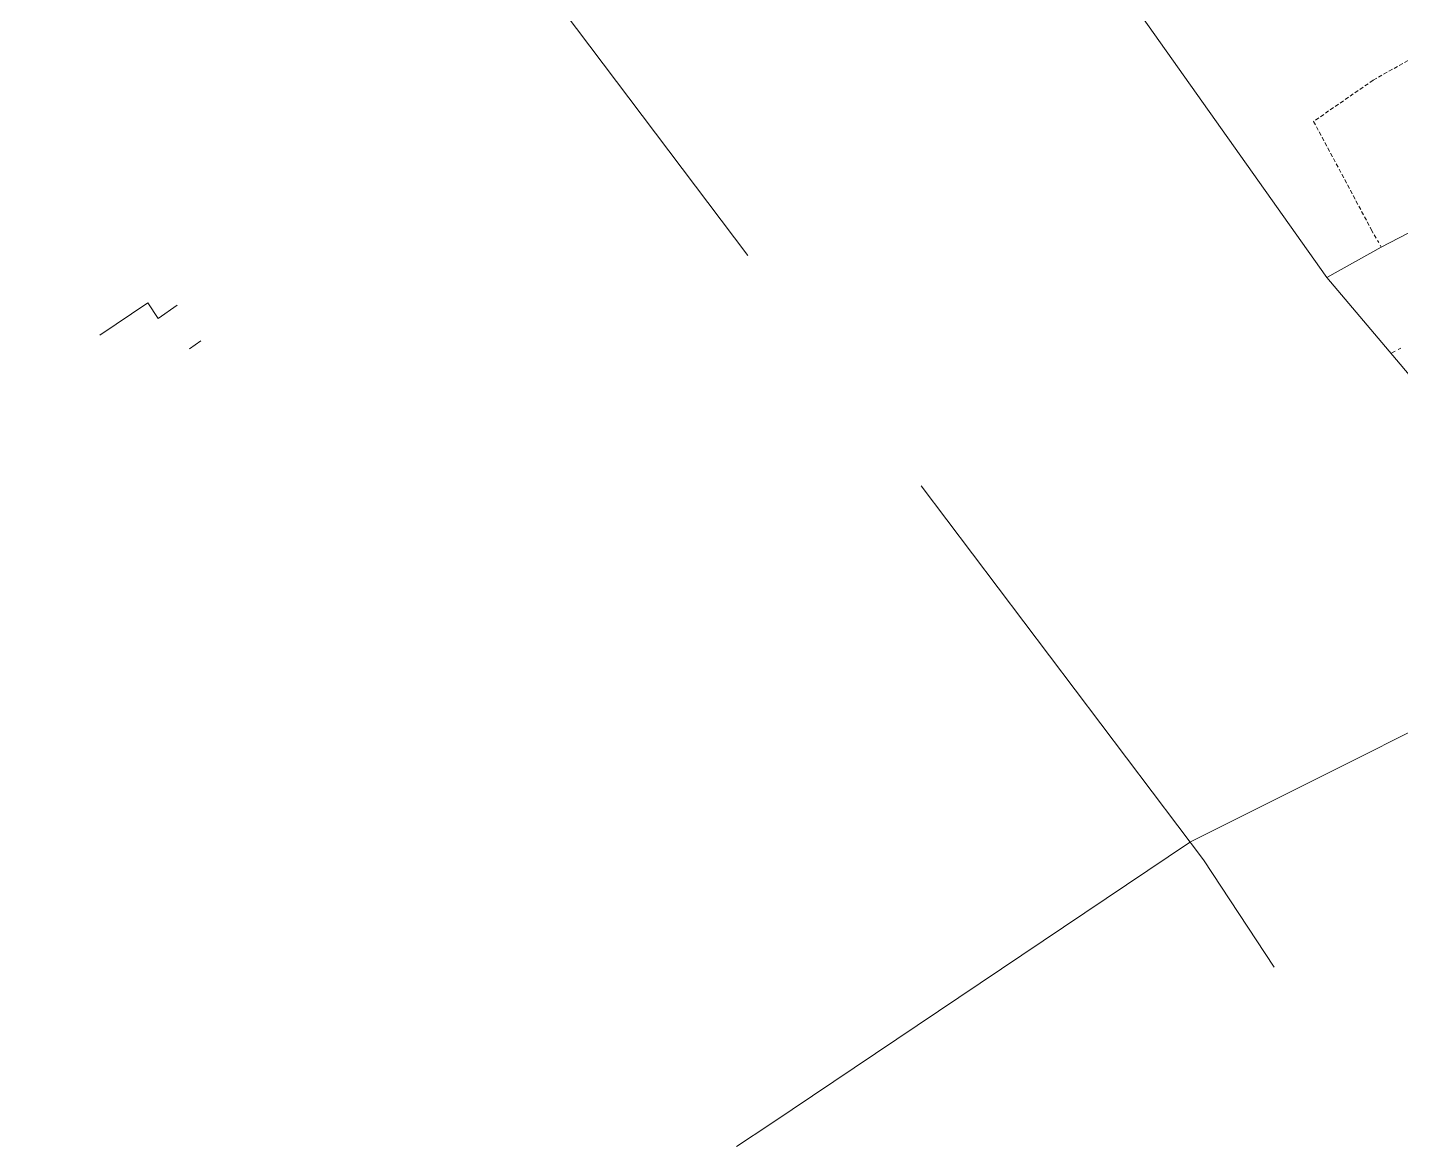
# Model space of a CAD drawing. Extents: x 601689 to 602595, y 1189742 to 1190763.
# Drawn here: x 602135.6 to 602221.5, y 1189918.7 to 1189988.7 of the extents above; entities that cross this region are included whole.
import ezdxf

# ---------------------------------------------------------------- set-up
doc = ezdxf.new("R2010")
doc.units = 0
doc.header["$MEASUREMENT"] = 0
doc.linetypes.add('HIDDEN', pattern=[0.375, 0.25, -0.125])
for name, color, linetype in [('10', 250, 'Continuous'), ('14', 7, 'Continuous'), ('31', 7, 'Continuous'), ('46', 7, 'Continuous'), ('CONSTRUCTION_CLASS', 7, 'Continuous')]:
    doc.layers.add(name, color=color, linetype=linetype)
doc.layers.get('0').off()
doc.styles.add('TXT', font='vnshx.shx')

# ---------------------------------------------------------------- blocks, each defined once
blk = doc.blocks.new('GH4')
at = {"color": 7, "linetype": 'Continuous', "lineweight": 0, "style": 'TXT'}
for s, p in [('Ki%%211m tra ng%%181y ......th%%184ng ...... n%%168m 2002', (-7.639, 2.16)), ('C%%172 quan ki%%211m tra: ', (-7.739, 1.16)), ('C%%171ng ty XNK v%%181 t%%173 v%%202n d%%222ch v%%244 %%167o %%174%%185c B%%182n %%174%%229', (-2.119, 1.11))]:
    blk.add_text(s, height=0.49996, dxfattribs=at).set_placement(p)
blk = doc.blocks.new('GHC')
at = {"color": 7, "linetype": 'Continuous', "lineweight": 0, "style": 'TXT'}
for s, p in [('C%%171ng nh%%203n %%174o v%%207 %%174%%243ng hi%%214n tr%%185ng.', (-9.13, 1.58)), ('Ng%%181y : ...... th%%184ng: ...... n%%168m: 2002', (-9.13, 0.62)), ('Ch%%241 t%%222ch UBND Ph%%173%%234ng C%%199u Kho', (-9.17, -0.39)), ('(K%%253 t%%170n, %%174%%227ng d%%202u)', (-7.2, -1.329))]:
    blk.add_text(s, height=0.49996, rotation=359.99995, dxfattribs=at).set_placement(p)

msp = doc.modelspace()

# ---------------------------------------------------------------- linework, layer by layer
at = {"layer": '10', "color": 7, "linetype": 'Continuous', "lineweight": 0}
msp.add_lwpolyline([(602250.267, 1189990.543), (602220.231, 1189974.923), (602216.825, 1189973.04)], dxfattribs=at)
at = {"layer": '14', "color": 6, "linetype": 'HIDDEN', "lineweight": 0}
for p, q in [((602238.209, 1189995.848), (602219.715, 1189985.361)), ((602219.715, 1189985.361), (602215.999, 1189982.791)), ((602215.999, 1189982.791), (602219.606, 1189976.032)), ((602219.606, 1189976.032), (602219.909, 1189975.498)), ((602219.997, 1189975.357), (602220.075, 1189975.215)), ((602220.153, 1189975.054), (602220.231, 1189974.923)), ((602221.455, 1189968.617), (602221.273, 1189968.528)), ((602221.102, 1189968.441), (602220.83, 1189968.305))]:
    msp.add_line(p, q, dxfattribs=at)
at = {"layer": '31', "color": 92, "linetype": 'Continuous', "lineweight": 0}
for p, q in [((602197.371, 1190000.498), (602216.825, 1189973.04)), ((602146.478, 1189969.084), (602145.76, 1189968.585))]:
    msp.add_line(p, q, dxfattribs=at)
for points in [[(602216.825, 1189973.04), (602226.331, 1189961.809), (602228.845, 1189958.364), (602230.742, 1189953.078), (602232.358, 1189949.815), (602237.483, 1189952.415), (602239.764, 1189953.164), (602245.688, 1189953.443), (602251.426, 1189956.144)], [(602144.988, 1189971.315), (602143.807, 1189970.481), (602143.15, 1189971.45), (602140.162, 1189969.431)]]:
    msp.add_lwpolyline(points, dxfattribs=at)
at = {"layer": '46', "color": 52, "linetype": 'Continuous', "lineweight": 0}
msp.add_lwpolyline([(602232.358, 1189949.815), (602208.311, 1189937.765), (602208.251, 1189937.726), (602182.089, 1189920.153), (602179.929, 1189918.733)], dxfattribs=at)
at = {"layer": 'CONSTRUCTION_CLASS', "color": 2, "linetype": 'Continuous', "lineweight": 0}
for points in [[(602180.651, 1189974.407), (602160.074, 1190001.688), (602157.504, 1190005.086)], [(602213.528, 1189929.945), (602209.115, 1189936.639), (602191.483, 1189960.028)]]:
    msp.add_lwpolyline(points, dxfattribs=at)

# ---------------------------------------------------------------- block references
at = {"color": 7, "linetype": 'Continuous', "lineweight": 0, "rotation": 359.214199256255}
for name, p in [('GH4', (602143.327, 1189985.129)), ('GHC', (602216.035, 1189984.731))]:
    msp.add_blockref(name, p, dxfattribs=at)

doc.saveas('drawing.dxf')
